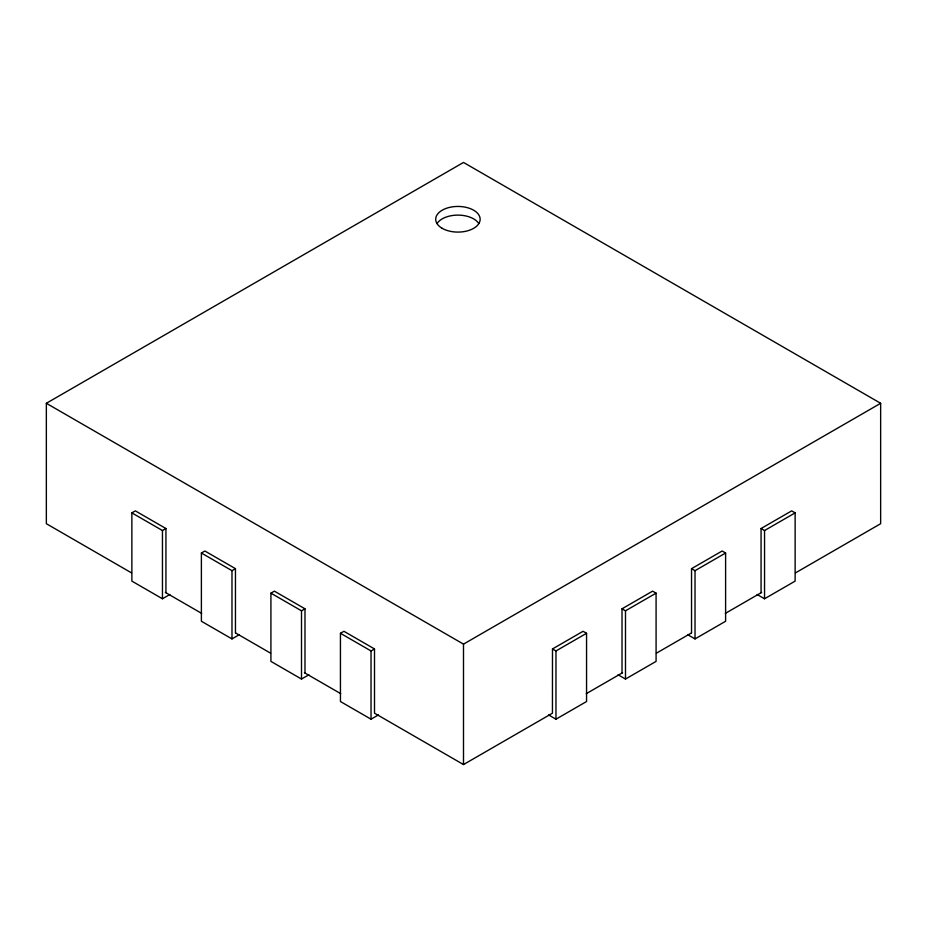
<?xml version="1.0" encoding="UTF-8"?>
<svg xmlns="http://www.w3.org/2000/svg" width="927" height="927" viewBox="0 0 927 927"><rect width="100%" height="100%" fill="white"/><g stroke="black" fill="none" stroke-linecap="round" stroke-linejoin="round"><path stroke-width="1.39" d="M131.53 572.886L46.35 523.709L46.35 403.291L463.5 162.445L880.65 403.291L880.65 523.709L795.47 572.886M169.85 594.508L162.457 598.772L131.866 581.113L131.866 512.874L135.342 510.87L165.933 528.529L165.933 592.747M131.866 512.874L162.457 530.534L165.933 528.529M239.375 634.647L231.982 638.912L201.391 621.252L201.391 553.013L204.867 551.009L235.458 568.668L235.458 632.886M201.391 553.013L231.982 570.673L235.458 568.668M308.9 674.786L301.507 679.051L270.916 661.391L270.916 593.153L274.392 591.148L304.983 608.807L304.983 673.037M270.916 593.153L301.507 610.812L304.983 608.807M378.425 714.926L371.032 719.19L340.441 701.53L340.441 633.292L343.917 631.287L374.508 648.946L374.508 713.176L463.5 764.555L552.446 713.199L552.492 648.946L583.083 631.287L586.559 633.292L586.559 701.53L555.968 719.19L548.587 714.926M340.441 633.292L371.032 650.951L374.508 648.946M46.35 403.291L463.5 644.126L880.65 403.291M622.017 673.037L622.017 608.807L652.608 591.148L656.084 593.153L656.084 661.391L625.493 679.051L618.112 674.786M691.542 632.886L691.542 568.668L722.133 551.009L725.609 553.013L725.609 621.252L695.018 638.912L687.637 634.647M761.067 592.747L761.067 528.529L791.658 510.87L795.134 512.874L795.134 581.113L764.543 598.772L757.162 594.508M552.492 648.946L555.968 650.951L586.559 633.292M622.017 608.807L625.493 610.812L656.084 593.153M691.542 568.668L695.018 570.673L725.609 553.013M761.067 528.529L764.543 530.534L795.134 512.874M586.27 693.674L622.596 672.701M656.42 653.176L691.496 632.921M725.32 613.396L761.646 592.423M165.354 592.423L201.68 613.396M235.504 632.921L270.58 653.176M304.404 672.701L340.73 693.674M764.543 530.534L764.543 598.772M695.018 570.673L695.018 638.912M625.493 610.812L625.493 679.051M555.968 650.951L555.968 719.19M463.5 644.126L463.5 764.555M371.032 650.951L371.032 719.19M301.507 610.812L301.507 679.051M231.982 570.673L231.982 638.912M162.457 530.534L162.457 598.772M437.046 223.558A22.225 12.827 0 0 1 457.926 215.11A22.225 12.827 0 0 1 478.807 223.558M442.214 228.343A22.225 12.827 0 0 0 479.386 222.596A22.225 12.827 0 0 0 452.167 206.883A22.225 12.827 0 0 0 442.214 228.343"/></g></svg>
